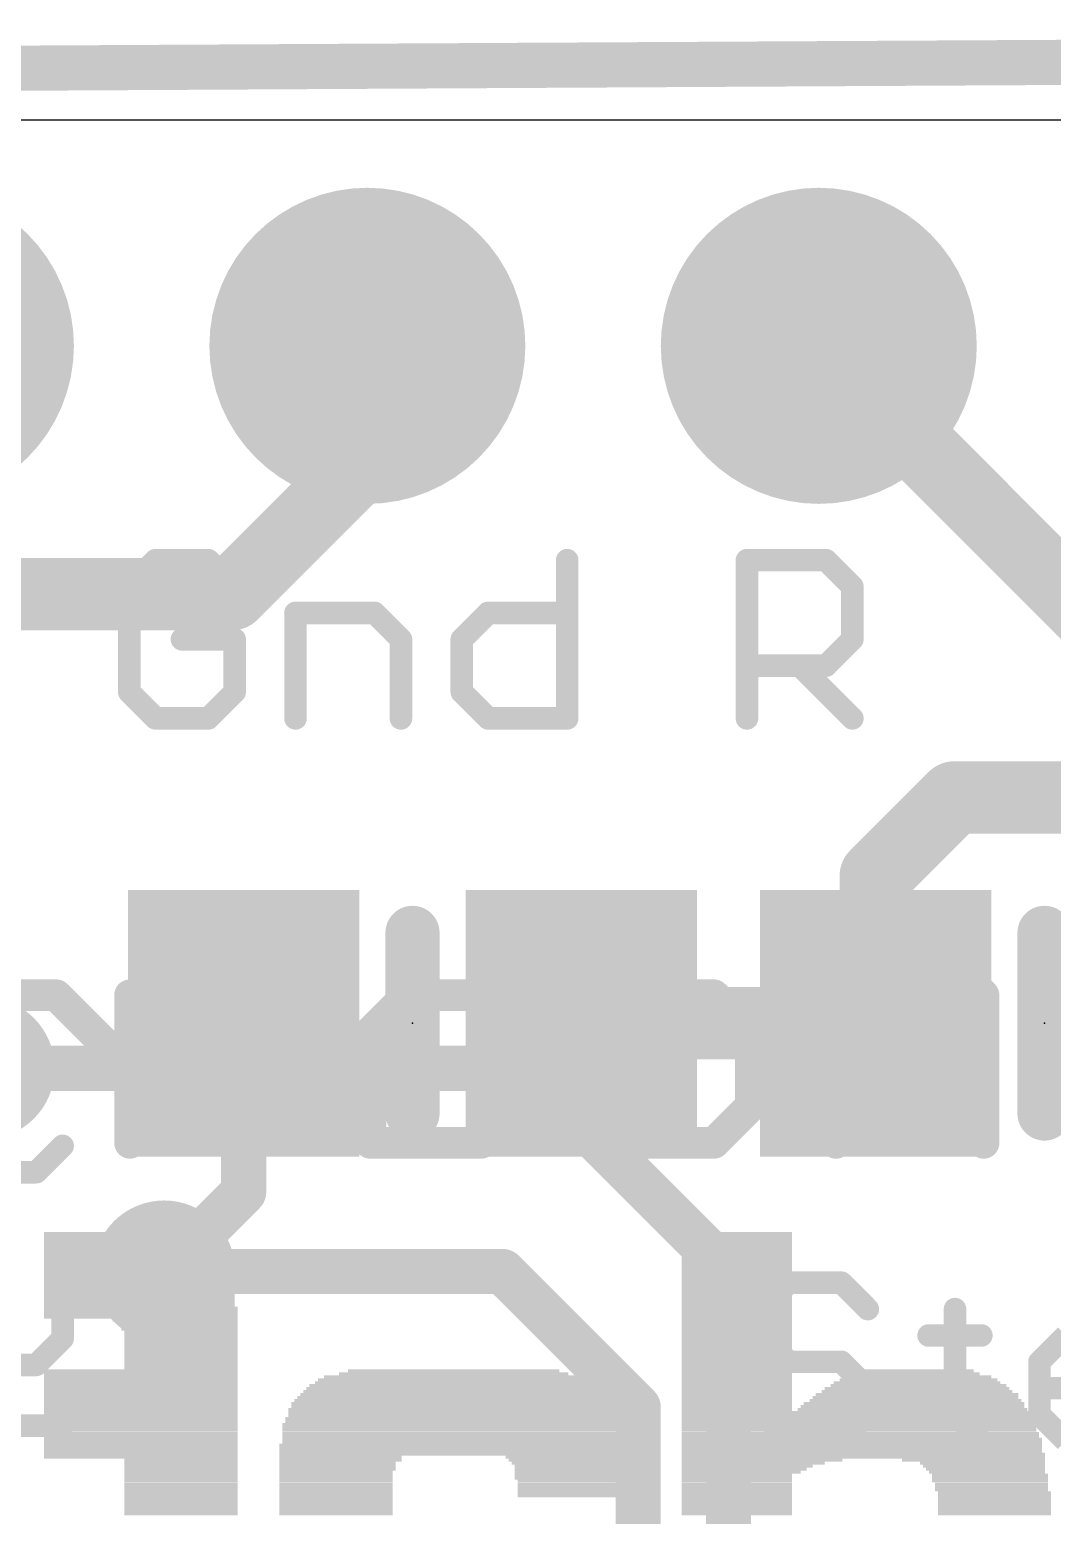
# Model space of a CAD drawing. Extents: x -0.5 to 47.2, y -0.5 to 23.4.
# Drawn here: x 31.12 to 36.87, y 15.01 to 23.37 of the extents above; entities that cross this region are included whole.
import ezdxf

# ---------------------------------------------------------------- set-up
doc = ezdxf.new("R2010")
doc.units = 0
for name, color, linetype in [('1', 12, 'CONTINUOUS'), ('16', 132, 'CONTINUOUS'), ('17', 110, 'CONTINUOUS'), ('18', 110, 'CONTINUOUS'), ('20', 53, 'CONTINUOUS'), ('21', 40, 'CONTINUOUS'), ('22', 6, 'CONTINUOUS'), ('23', 40, 'CONTINUOUS')]:
    doc.layers.add(name, color=color, linetype=linetype)

# ---------------------------------------------------------------- blocks, each defined once
blk = doc.blocks.new('RECT')
blk.add_solid([(-0.5, -0.5), (0.5, -0.5), (-0.5, 0.5), (0.5, 0.5)])
blk = doc.blocks.new('ROUNDP')
at = {"const_width": 0.5}
blk.add_lwpolyline([(0, -0.25, 1), (0, 0.25, 1), (0, -0.25)], format="xyb", dxfattribs=at)
blk = doc.blocks.new('ROUNDV')
at = {"const_width": 0.5}
blk.add_lwpolyline([(0, -0.25, 1), (0, 0.25, 1), (0, -0.25)], format="xyb", dxfattribs=at)

msp = doc.modelspace()

# ---------------------------------------------------------------- linework, layer by layer
at = {"layer": '1'}
for points, const_width in [([(33.02, 20.955), (33.02, 21.59)], 0.4064), ([(35.56, 21.59), (37.338, 19.812)], 0.4064), ([(32.258, 20.193), (33.02, 20.955)], 0.4064), ([(32.258, 20.193), (22.225, 20.193)], 0.4064), ([(35.88, 18.608), (36.322, 19.05)], 0.4064), ([(36.322, 19.05), (38.989, 19.05)], 0.4064), ([(35.88, 17.78), (35.88, 18.608)], 0.4064), ([(35.88, 17.78), (34.224, 17.78)], 0.4064), ([(32.324, 17.78), (32.324, 16.83)], 0.254), ([(32.324, 16.83), (31.877, 16.383)], 0.254)]:
    msp.add_lwpolyline(points, dxfattribs=dict(at, const_width=const_width))
for points, const_width in [([(33.1216, 21.59, 1), (32.9184, 21.59)], 0.2032), ([(35.6318, 21.6618, 1), (35.4882, 21.5182)], 0.2032), ([(33.0918, 20.8832, 1), (32.9482, 21.0268)], 0.2032), ([(32.9184, 20.955, 1), (33.1216, 20.955)], 0.2032), ([(32.258, 20.0914, 1), (32.258, 20.2946)], 0.2032), ([(32.1862, 20.2648, 1), (32.3298, 20.1212)], 0.2032), ([(36.322, 19.1516, 1), (36.322, 18.9484)], 0.2032), ([(36.3938, 18.9782, 1), (36.2502, 19.1218)], 0.2032), ([(35.9816, 18.608, 1), (35.7784, 18.608)], 0.2032), ([(35.8082, 18.6798, 1), (35.9518, 18.5362)], 0.2032), ([(34.224, 17.8816, 1), (34.224, 17.6784)], 0.2032), ([(35.88, 17.6784, 1), (35.88, 17.8816)], 0.2032), ([(32.3875, 17.78, 1), (32.2605, 17.78)], 0.127), ([(35.7784, 17.78, 1), (35.9816, 17.78)], 0.2032), ([(32.2605, 16.83, 1), (32.3875, 16.83)], 0.127), ([(32.3689, 16.7851, 1), (32.2791, 16.8749)], 0.127), ([(31.8321, 16.4279, 1), (31.9219, 16.3381)], 0.127)]:
    msp.add_lwpolyline(points, format="xyb", dxfattribs=dict(at, const_width=const_width))
at = {"layer": '16', "const_width": 0.254}
for points in [[(47.117, 23.241), (-0.381, 22.9764)], [(33.909, 17.526), (30.861, 17.526)], [(35.052, 16.383), (33.909, 17.526)], [(33.782, 16.383), (31.877, 16.383)], [(34.544, 15.621), (33.782, 16.383)], [(35.052, 16.383), (35.052, 8.001)], [(34.544, 6.096), (34.544, 15.621)]]:
    msp.add_lwpolyline(points, dxfattribs=at)
at = {"layer": '16', "const_width": 0.127}
for points in [[(33.9539, 17.5709, 1), (33.8641, 17.4811)], [(33.909, 17.4625, 1), (33.909, 17.5895)], [(31.877, 16.4465, 1), (31.877, 16.3195)], [(33.8269, 16.4279, 1), (33.7371, 16.3381)], [(33.782, 16.3195, 1), (33.782, 16.4465)], [(35.1155, 16.383, 1), (34.9885, 16.383)], [(35.0071, 16.3381, 1), (35.0969, 16.4279)], [(34.6075, 15.621, 1), (34.4805, 15.621)], [(34.4991, 15.5761, 1), (34.5889, 15.6659)]]:
    msp.add_lwpolyline(points, format="xyb", dxfattribs=at)
at = {"layer": '20'}
msp.add_line((45.085, 22.86), (1.905, 22.86), dxfattribs=at)
at = {"layer": '21'}
for points, const_width in [([(31.8285, 20.3843), (31.6802, 20.236)], 0.127), ([(32.1251, 20.3843), (31.8285, 20.3843)], 0.127), ([(32.2734, 20.236), (32.1251, 20.3843)], 0.127), ([(34.1444, 20.3843), (34.1444, 19.4945)], 0.127), ([(35.1557, 19.4945), (35.1557, 20.3843)], 0.127), ([(35.1557, 20.3843), (35.6006, 20.3843)], 0.127), ([(35.6006, 20.3843), (35.7489, 20.236)], 0.127), ([(31.6802, 20.236), (31.6802, 19.6428)], 0.127), ([(35.7489, 20.236), (35.7489, 19.9394)], 0.127), ([(32.6157, 19.4945), (32.6157, 20.0877)], 0.127), ([(32.6157, 20.0877), (33.0606, 20.0877)], 0.127), ([(33.0606, 20.0877), (33.2089, 19.9394)], 0.127), ([(33.5513, 19.9394), (33.6996, 20.0877)], 0.127), ([(33.6996, 20.0877), (34.1444, 20.0877)], 0.127), ([(32.2734, 19.9394), (31.9768, 19.9394)], 0.127), ([(32.2734, 19.6428), (32.2734, 19.9394)], 0.127), ([(33.2089, 19.9394), (33.2089, 19.4945)], 0.127), ([(33.5513, 19.6428), (33.5513, 19.9394)], 0.127), ([(35.7489, 19.9394), (35.6006, 19.7911)], 0.127), ([(35.6006, 19.7911), (35.1557, 19.7911)], 0.127), ([(35.4523, 19.7911), (35.7489, 19.4945)], 0.127), ([(31.6802, 19.6428), (31.8285, 19.4945)], 0.127), ([(32.1251, 19.4945), (32.2734, 19.6428)], 0.127), ([(33.6996, 19.4945), (33.5513, 19.6428)], 0.127), ([(31.8285, 19.4945), (32.1251, 19.4945)], 0.127), ([(34.1444, 19.4945), (33.6996, 19.4945)], 0.127), ([(33.274, 18.288), (33.274, 17.272)], 0.3048), ([(36.83, 18.288), (36.83, 17.272)], 0.3048), ([(31.1572, 16.9418), (31.3055, 17.0901)], 0.127), ([(30.564, 16.9418), (31.1572, 16.9418)], 0.127), ([(31.3055, 16.0063), (31.3055, 16.4512)], 0.127), ([(35.3908, 16.3203), (35.2425, 16.172)], 0.127), ([(35.6874, 16.3203), (35.3908, 16.3203)], 0.127), ([(35.8357, 16.172), (35.6874, 16.3203)], 0.127), ([(35.2425, 16.172), (35.2425, 16.0237)], 0.127), ([(36.3263, 16.172), (36.3263, 15.5788)], 0.127), ([(31.1572, 15.858), (31.3055, 16.0063)], 0.127), ([(35.2425, 16.0237), (35.3908, 15.8754)], 0.127), ([(36.178, 16.0237), (36.4746, 16.0237)], 0.127), ([(36.8017, 15.8754), (36.95, 16.0237)], 0.127), ([(30.8606, 15.858), (31.1572, 15.858)], 0.127), ([(35.3908, 15.8754), (35.6874, 15.8754)], 0.127), ([(35.6874, 15.8754), (35.8357, 15.7271)], 0.127), ([(36.8017, 15.5788), (36.8017, 15.8754)], 0.127), ([(35.8357, 15.7271), (35.8357, 15.5788)], 0.127), ([(37.3949, 15.7271), (36.8017, 15.7271)], 0.127), ([(35.3908, 15.4305), (35.2425, 15.5788)], 0.127), ([(35.8357, 15.5788), (35.6874, 15.4305)], 0.127), ([(36.3263, 15.5788), (36.4746, 15.4305)], 0.127), ([(36.95, 15.4305), (36.8017, 15.5788)], 0.127), ([(30.7123, 15.5157), (31.3055, 15.5157)], 0.127), ([(35.6874, 15.4305), (35.3908, 15.4305)], 0.127)]:
    msp.add_lwpolyline(points, dxfattribs=dict(at, const_width=const_width))
for points, const_width in [([(31.8285, 20.416, 1), (31.8285, 20.3525)], 0.0635), ([(31.851, 20.3618, 1), (31.8061, 20.4067)], 0.0635), ([(32.1476, 20.4067, 1), (32.1026, 20.3618)], 0.0635), ([(32.1251, 20.3525, 1), (32.1251, 20.416)], 0.0635), ([(34.1762, 20.3843, 1), (34.1127, 20.3843)], 0.0635), ([(35.1875, 20.3843, 1), (35.124, 20.3843)], 0.0635), ([(35.1557, 20.416, 1), (35.1557, 20.3525)], 0.0635), ([(35.6231, 20.4067, 1), (35.5782, 20.3618)], 0.0635), ([(35.6006, 20.3525, 1), (35.6006, 20.416)], 0.0635), ([(31.712, 20.236, 1), (31.6485, 20.236)], 0.0635), ([(31.6578, 20.2584, 1), (31.7027, 20.2135)], 0.0635), ([(32.2509, 20.2135, 1), (32.2958, 20.2584)], 0.0635), ([(35.7807, 20.236, 1), (35.7172, 20.236)], 0.0635), ([(35.7265, 20.2135, 1), (35.7714, 20.2584)], 0.0635), ([(32.6157, 20.1194, 1), (32.6157, 20.0559)], 0.0635), ([(32.6475, 20.0877, 1), (32.584, 20.0877)], 0.0635), ([(33.0831, 20.1101, 1), (33.0382, 20.0652)], 0.0635), ([(33.0606, 20.0559, 1), (33.0606, 20.1194)], 0.0635), ([(33.6996, 20.1194, 1), (33.6996, 20.0559)], 0.0635), ([(33.722, 20.0652, 1), (33.6771, 20.1101)], 0.0635), ([(34.1444, 20.0559, 1), (34.1444, 20.1194)], 0.0635), ([(31.9768, 19.9711, 1), (31.9768, 19.9076)], 0.0635), ([(32.3051, 19.9394, 1), (32.2416, 19.9394)], 0.0635), ([(32.2734, 19.9076, 1), (32.2734, 19.9711)], 0.0635), ([(33.2407, 19.9394, 1), (33.1772, 19.9394)], 0.0635), ([(33.1865, 19.9169, 1), (33.2314, 19.9618)], 0.0635), ([(33.583, 19.9394, 1), (33.5195, 19.9394)], 0.0635), ([(33.5288, 19.9618, 1), (33.5737, 19.9169)], 0.0635), ([(35.7172, 19.9394, 1), (35.7807, 19.9394)], 0.0635), ([(35.7714, 19.9169, 1), (35.7265, 19.9618)], 0.0635), ([(35.1557, 19.8228, 1), (35.1557, 19.7593)], 0.0635), ([(35.4748, 19.8135, 1), (35.4299, 19.7686)], 0.0635), ([(35.5782, 19.8135, 1), (35.6231, 19.7686)], 0.0635), ([(35.6006, 19.7593, 1), (35.6006, 19.8228)], 0.0635), ([(31.6485, 19.6428, 1), (31.712, 19.6428)], 0.0635), ([(31.7027, 19.6652, 1), (31.6578, 19.6203)], 0.0635), ([(32.2416, 19.6428, 1), (32.3051, 19.6428)], 0.0635), ([(32.2958, 19.6203, 1), (32.2509, 19.6652)], 0.0635), ([(33.5195, 19.6428, 1), (33.583, 19.6428)], 0.0635), ([(33.5737, 19.6652, 1), (33.5288, 19.6203)], 0.0635), ([(31.8285, 19.5263, 1), (31.8285, 19.4628)], 0.0635), ([(32.1251, 19.4628, 1), (32.1251, 19.5263)], 0.0635), ([(33.6996, 19.5263, 1), (33.6996, 19.4628)], 0.0635), ([(34.1444, 19.4628, 1), (34.1444, 19.5263)], 0.0635), ([(31.8061, 19.472, 1), (31.851, 19.517)], 0.0635), ([(32.1026, 19.517, 1), (32.1476, 19.472)], 0.0635), ([(32.584, 19.4945, 1), (32.6475, 19.4945)], 0.0635), ([(33.1772, 19.4945, 1), (33.2407, 19.4945)], 0.0635), ([(33.6771, 19.472, 1), (33.722, 19.517)], 0.0635), ([(34.1127, 19.4945, 1), (34.1762, 19.4945)], 0.0635), ([(35.124, 19.4945, 1), (35.1875, 19.4945)], 0.0635), ([(35.7265, 19.472, 1), (35.7714, 19.517)], 0.0635), ([(33.3502, 18.288, 1), (33.1978, 18.288)], 0.1524), ([(36.9062, 18.288, 1), (36.7538, 18.288)], 0.1524), ([(33.1978, 17.272, 1), (33.3502, 17.272)], 0.1524), ([(36.7538, 17.272, 1), (36.9062, 17.272)], 0.1524), ([(31.328, 17.0677, 1), (31.283, 17.1126)], 0.0635), ([(31.1348, 16.9643, 1), (31.1797, 16.9194)], 0.0635), ([(31.1572, 16.9101, 1), (31.1572, 16.9736)], 0.0635), ([(31.3373, 16.4512, 1), (31.2738, 16.4512)], 0.0635), ([(35.3908, 16.352, 1), (35.3908, 16.2885)], 0.0635), ([(35.4132, 16.2978, 1), (35.3683, 16.3427)], 0.0635), ([(35.7098, 16.3427, 1), (35.6649, 16.2978)], 0.0635), ([(35.6874, 16.2885, 1), (35.6874, 16.352)], 0.0635), ([(35.2743, 16.172, 1), (35.2107, 16.172)], 0.0635), ([(35.22, 16.1944, 1), (35.265, 16.1495)], 0.0635), ([(35.8132, 16.1495, 1), (35.8581, 16.1944)], 0.0635), ([(36.3581, 16.172, 1), (36.2946, 16.172)], 0.0635), ([(31.328, 15.9839, 1), (31.283, 16.0288)], 0.0635), ([(35.265, 16.0461, 1), (35.22, 16.0012)], 0.0635), ([(35.2107, 16.0237, 1), (35.2743, 16.0237)], 0.0635), ([(36.178, 16.0554, 1), (36.178, 15.9919)], 0.0635), ([(36.4746, 15.9919, 1), (36.4746, 16.0554)], 0.0635), ([(31.2738, 16.0063, 1), (31.3373, 16.0063)], 0.0635), ([(31.1348, 15.8805, 1), (31.1797, 15.8356)], 0.0635), ([(31.1572, 15.8263, 1), (31.1572, 15.8898)], 0.0635), ([(35.3908, 15.9071, 1), (35.3908, 15.8436)], 0.0635), ([(35.3683, 15.8529, 1), (35.4132, 15.8978)], 0.0635), ([(35.7098, 15.8978, 1), (35.6649, 15.8529)], 0.0635), ([(35.6874, 15.8436, 1), (35.6874, 15.9071)], 0.0635), ([(36.8334, 15.8754, 1), (36.7699, 15.8754)], 0.0635), ([(36.7792, 15.8978, 1), (36.8241, 15.8529)], 0.0635), ([(35.8674, 15.7271, 1), (35.8039, 15.7271)], 0.0635), ([(35.8132, 15.7046, 1), (35.8581, 15.7495)], 0.0635), ([(36.8017, 15.7588, 1), (36.8017, 15.6953)], 0.0635), ([(35.265, 15.6012, 1), (35.22, 15.5563)], 0.0635), ([(35.8581, 15.5563, 1), (35.8132, 15.6012)], 0.0635), ([(36.3488, 15.6012, 1), (36.3039, 15.5563)], 0.0635), ([(36.8241, 15.6012, 1), (36.7792, 15.5563)], 0.0635), ([(31.3055, 15.4839, 1), (31.3055, 15.5474)], 0.0635), ([(35.8039, 15.5788, 1), (35.8674, 15.5788)], 0.0635), ([(36.2946, 15.5788, 1), (36.3581, 15.5788)], 0.0635), ([(36.7699, 15.5788, 1), (36.8334, 15.5788)], 0.0635), ([(35.3908, 15.4623, 1), (35.3908, 15.3987)], 0.0635), ([(35.3683, 15.408, 1), (35.4132, 15.453)], 0.0635), ([(35.6649, 15.453, 1), (35.7098, 15.408)], 0.0635), ([(35.6874, 15.3987, 1), (35.6874, 15.4623)], 0.0635), ([(36.4522, 15.408, 1), (36.4971, 15.453)], 0.0635)]:
    msp.add_lwpolyline(points, format="xyb", dxfattribs=dict(at, const_width=const_width))
at = {"layer": '22', "const_width": 0.1778}
for points in [[(32.3503, 18.145), (32.1427, 18.3526)], [(34.3469, 18.3526), (34.3469, 17.1069)], [(36.0719, 18.3526), (35.6567, 17.9373)], [(36.4871, 17.9373), (36.0719, 18.3526)], [(32.3503, 17.1069), (32.3503, 18.145)], [(31.2696, 17.9373), (31.0619, 17.9373)], [(31.6848, 17.5221), (31.2696, 17.9373)], [(31.6848, 17.1069), (31.6848, 17.9373)], [(33.2448, 17.9373), (33.0372, 17.7297)], [(33.66, 17.9373), (33.2448, 17.9373)], [(34.9698, 17.9373), (34.3469, 17.9373)], [(35.1774, 17.7297), (34.9698, 17.9373)], [(35.6567, 17.9373), (35.6567, 17.1069)], [(36.4871, 17.1069), (36.4871, 17.9373)], [(32.5579, 17.7297), (32.1427, 17.7297)], [(33.0372, 17.7297), (33.0372, 17.1069)], [(35.1774, 17.3145), (35.1774, 17.7297)], [(36.4871, 17.7297), (35.6567, 17.7297)], [(33.66, 17.5221), (33.0372, 17.5221)], [(33.8677, 17.3145), (33.66, 17.5221)], [(33.66, 17.1069), (33.8677, 17.3145)], [(34.9698, 17.1069), (35.1774, 17.3145)], [(33.0372, 17.1069), (33.66, 17.1069)], [(34.3469, 17.1069), (34.9698, 17.1069)]]:
    msp.add_lwpolyline(points, dxfattribs=at)
at = {"layer": '22', "const_width": 0.0889}
for points in [[(32.1741, 18.384, 1), (32.1113, 18.3211)], [(34.3914, 18.3526, 1), (34.3025, 18.3526)], [(36.1033, 18.384, 1), (36.0405, 18.3211)], [(36.1033, 18.3211, 1), (36.0405, 18.384)], [(32.3948, 18.145, 1), (32.3059, 18.145)], [(32.3189, 18.1135, 1), (32.3817, 18.1764)], [(31.301, 17.9688, 1), (31.2381, 17.9059)], [(31.2696, 17.8929, 1), (31.2696, 17.9818)], [(31.7292, 17.9373, 1), (31.6403, 17.9373)], [(33.2448, 17.9818, 1), (33.2448, 17.8929)], [(33.2762, 17.9059, 1), (33.2134, 17.9688)], [(33.66, 17.8929, 1), (33.66, 17.9818)], [(34.3469, 17.9818, 1), (34.3469, 17.8929)], [(35.0012, 17.9688, 1), (34.9383, 17.9059)], [(34.9698, 17.8929, 1), (34.9698, 17.9818)], [(35.6252, 17.9688, 1), (35.6881, 17.9059)], [(35.7011, 17.9373, 1), (35.6122, 17.9373)], [(36.5316, 17.9373, 1), (36.4427, 17.9373)], [(36.4557, 17.9059, 1), (36.5185, 17.9688)], [(32.1427, 17.7742, 1), (32.1427, 17.6853)], [(32.5579, 17.6853, 1), (32.5579, 17.7742)], [(33.0058, 17.7612, 1), (33.0686, 17.6983)], [(33.0817, 17.7297, 1), (32.9928, 17.7297)], [(35.2218, 17.7297, 1), (35.1329, 17.7297)], [(35.1459, 17.6983, 1), (35.2088, 17.7612)], [(35.6567, 17.7742, 1), (35.6567, 17.6853)], [(36.4871, 17.6853, 1), (36.4871, 17.7742)], [(31.6533, 17.4907, 1), (31.7162, 17.5535)], [(33.0372, 17.5666, 1), (33.0372, 17.4777)], [(33.6915, 17.5535, 1), (33.6286, 17.4907)], [(33.66, 17.4777, 1), (33.66, 17.5666)], [(33.8991, 17.2831, 1), (33.8362, 17.3459)], [(33.8362, 17.2831, 1), (33.8991, 17.3459)], [(35.2088, 17.2831, 1), (35.1459, 17.3459)], [(35.1329, 17.3145, 1), (35.2218, 17.3145)], [(31.6403, 17.1069, 1), (31.7292, 17.1069)], [(32.3059, 17.1069, 1), (32.3948, 17.1069)], [(33.0372, 17.1514, 1), (33.0372, 17.0624)], [(32.9928, 17.1069, 1), (33.0817, 17.1069)], [(33.6286, 17.1383, 1), (33.6915, 17.0755)], [(33.66, 17.0624, 1), (33.66, 17.1514)], [(34.3469, 17.1514, 1), (34.3469, 17.0624)], [(34.3025, 17.1069, 1), (34.3914, 17.1069)], [(34.9383, 17.1383, 1), (35.0012, 17.0755)], [(34.9698, 17.0624, 1), (34.9698, 17.1514)], [(35.6122, 17.1069, 1), (35.7011, 17.1069)], [(36.4427, 17.1069, 1), (36.5316, 17.1069)]]:
    msp.add_lwpolyline(points, format="xyb", dxfattribs=at)
at = {"layer": '23'}
for p in [(33.274, 17.78), (36.83, 17.78)]:
    msp.add_point(p, dxfattribs=at)

# ---------------------------------------------------------------- block references
at = {"layer": '1', "xscale": 1.3, "yscale": 1.5}
for p in [(32.324, 17.78), (34.224, 17.78), (35.88, 17.78)]:
    msp.add_blockref('RECT', p, dxfattribs=at)
at = {"layer": '17', "xscale": 1.778, "yscale": 1.778, "rotation": 90}
for p in [(30.48, 21.59), (30.48, 21.59), (33.02, 21.59), (33.02, 21.59), (35.56, 21.59), (35.56, 21.59)]:
    msp.add_blockref('ROUNDP', p, dxfattribs=at)
at = {"layer": '18', "xscale": 0.8001, "yscale": 0.8001}
for p in [(30.861, 17.526), (30.861, 17.526), (31.877, 16.383), (31.877, 16.383)]:
    msp.add_blockref('ROUNDV', p, dxfattribs=at)
at = {"layer": '22', "rotation": 180}
for p, xscale, yscale in [((31.5861, 16.5796), 0.7711, 0.0168), ((31.5191, 16.5964), 0.637, 0.0167), ((31.5946, 16.5629), 0.7879, 0.0167), ((31.6197, 16.5461), 0.8382, 0.0168), ((35.0983, 16.5964), 0.6203, 0.0167), ((35.0983, 16.5796), 0.6203, 0.0168), ((35.0983, 16.5629), 0.6203, 0.0167), ((35.0983, 16.5461), 0.6203, 0.0168), ((31.6449, 16.5293), 0.8885, 0.0168), ((31.6449, 16.5126), 0.8885, 0.0167), ((31.6616, 16.4958), 0.922, 0.0168), ((31.67, 16.479), 0.9388, 0.0168), ((31.6784, 16.4623), 0.9555, 0.0167), ((35.0983, 16.5293), 0.6203, 0.0168), ((35.0983, 16.5126), 0.6203, 0.0167), ((35.0983, 16.4958), 0.6203, 0.0168), ((35.0983, 16.479), 0.6203, 0.0168), ((35.0983, 16.4623), 0.6203, 0.0167), ((31.6867, 16.4455), 0.9723, 0.0168), ((31.6952, 16.4287), 0.9891, 0.0168), ((31.7035, 16.412), 1.0058, 0.0167), ((31.7119, 16.3952), 1.0226, 0.0168), ((31.7119, 16.3784), 1.0226, 0.0168), ((35.0983, 16.4455), 0.6203, 0.0168), ((35.0983, 16.4287), 0.6203, 0.0168), ((35.0983, 16.412), 0.6203, 0.0167), ((35.0983, 16.3952), 0.6203, 0.0168), ((35.0983, 16.3784), 0.6203, 0.0168), ((31.7203, 16.3617), 1.0394, 0.0167), ((31.7203, 16.3449), 1.0394, 0.0168), ((31.7203, 16.3282), 1.0394, 0.0167), ((31.7287, 16.3114), 1.0561, 0.0168), ((31.7287, 16.2946), 1.0561, 0.0168), ((35.0983, 16.3617), 0.6203, 0.0167), ((35.0983, 16.3449), 0.6203, 0.0168), ((35.0983, 16.3282), 0.6203, 0.0167), ((35.0983, 16.3114), 0.6203, 0.0168), ((35.0983, 16.2946), 0.6203, 0.0168), ((31.737, 16.2779), 1.0729, 0.0167), ((31.737, 16.2611), 1.0729, 0.0168), ((31.737, 16.2443), 1.0729, 0.0168), ((31.737, 16.2276), 1.0729, 0.0167), ((31.737, 16.2108), 1.0729, 0.0168), ((35.0983, 16.2779), 0.6203, 0.0167), ((35.0983, 16.2611), 0.6203, 0.0168), ((35.0983, 16.2443), 0.6203, 0.0168), ((35.0983, 16.2276), 0.6203, 0.0167), ((35.0983, 16.2108), 0.6203, 0.0168), ((31.737, 16.194), 1.0729, 0.0168), ((31.7455, 16.1773), 1.0897, 0.0167), ((31.7455, 16.1605), 1.0897, 0.0168), ((31.7455, 16.1438), 1.0897, 0.0167), ((31.7455, 16.127), 1.0897, 0.0168), ((35.0983, 16.194), 0.6203, 0.0168), ((35.0983, 16.1773), 0.6203, 0.0167), ((35.0983, 16.1605), 0.6203, 0.0168), ((35.0983, 16.1438), 0.6203, 0.0167), ((35.0983, 16.127), 0.6203, 0.0168), ((31.9383, 16.1102), 0.7041, 0.0168), ((31.9634, 16.0935), 0.6538, 0.0167), ((31.9634, 16.0767), 0.6538, 0.0168), ((31.9634, 16.0599), 0.6538, 0.0168), ((31.9718, 16.0432), 0.6371, 0.0167), ((35.0983, 16.1102), 0.6203, 0.0168), ((35.0983, 16.0935), 0.6203, 0.0167), ((35.0983, 16.0767), 0.6203, 0.0168), ((35.0983, 16.0599), 0.6203, 0.0168), ((35.0983, 16.0432), 0.6203, 0.0167), ((31.9718, 16.0264), 0.6371, 0.0168), ((31.9718, 16.0096), 0.6371, 0.0168), ((31.9718, 15.9929), 0.6371, 0.0167), ((31.9718, 15.9761), 0.6371, 0.0168), ((31.9718, 15.9593), 0.6371, 0.0168), ((35.0983, 16.0264), 0.6203, 0.0168), ((35.0983, 16.0096), 0.6203, 0.0168), ((35.0983, 15.9929), 0.6203, 0.0167), ((35.0983, 15.9761), 0.6203, 0.0168), ((35.0983, 15.9593), 0.6203, 0.0168), ((31.9718, 15.9426), 0.6371, 0.0167), ((31.9718, 15.9258), 0.6371, 0.0168), ((31.9718, 15.9091), 0.6371, 0.0167), ((31.9718, 15.8923), 0.6371, 0.0168), ((31.9718, 15.8755), 0.6371, 0.0168), ((35.0983, 15.9426), 0.6203, 0.0167), ((35.0983, 15.9258), 0.6203, 0.0168), ((35.0983, 15.9091), 0.6203, 0.0167), ((35.0983, 15.8923), 0.6203, 0.0168), ((35.0983, 15.8755), 0.6203, 0.0168), ((31.7455, 15.8252), 1.0897, 0.0168), ((31.7455, 15.8085), 1.0897, 0.0167), ((31.7455, 15.7917), 1.0897, 0.0168), ((31.9718, 15.8588), 0.6371, 0.0167), ((31.9718, 15.842), 0.6371, 0.0168), ((33.4973, 15.7917), 1.4417, 0.0168), ((33.5057, 15.8085), 1.2909, 0.0167), ((33.5057, 15.8252), 1.1903, 0.0168), ((35.0983, 15.8588), 0.6203, 0.0167), ((35.0983, 15.842), 0.6203, 0.0168), ((35.0983, 15.8252), 0.6203, 0.0168), ((35.0983, 15.8085), 0.6203, 0.0167), ((35.0983, 15.7917), 0.6203, 0.0168), ((36.1208, 15.7917), 0.8214, 0.0168), ((36.1125, 15.8085), 0.7041, 0.0167), ((36.1125, 15.8252), 0.6371, 0.0168), ((31.7455, 15.7749), 1.0897, 0.0168), ((31.7455, 15.7582), 1.0897, 0.0167), ((31.7455, 15.7414), 1.0897, 0.0168), ((31.7455, 15.7247), 1.0897, 0.0167), ((31.7455, 15.7079), 1.0897, 0.0168), ((33.4889, 15.7079), 1.6596, 0.0168), ((33.4888, 15.7247), 1.6261, 0.0167), ((33.4973, 15.7414), 1.6093, 0.0168), ((33.4973, 15.7582), 1.5423, 0.0167), ((33.4973, 15.7749), 1.5087, 0.0168), ((35.0983, 15.7749), 0.6203, 0.0168), ((35.0983, 15.7582), 0.6203, 0.0167), ((35.0983, 15.7414), 0.6203, 0.0168), ((35.0983, 15.7247), 0.6203, 0.0167), ((35.0983, 15.7079), 0.6203, 0.0168), ((36.1125, 15.7079), 1.0729, 0.0168), ((36.1125, 15.7247), 1.0393, 0.0167), ((36.1209, 15.7414), 0.9891, 0.0168), ((36.1125, 15.7582), 0.9387, 0.0167), ((36.1209, 15.7749), 0.8885, 0.0168), ((31.7455, 15.6911), 1.0897, 0.0168), ((31.7455, 15.6744), 1.0897, 0.0167), ((31.7455, 15.6576), 1.0897, 0.0168), ((31.7455, 15.6408), 1.0897, 0.0168), ((31.7455, 15.6241), 1.0897, 0.0167), ((33.4889, 15.6408), 1.7938, 0.0168), ((33.4973, 15.6241), 1.8105, 0.0167), ((33.4889, 15.6576), 1.7602, 0.0168), ((33.4888, 15.6744), 1.7267, 0.0167), ((33.4973, 15.6911), 1.7099, 0.0168), ((35.0983, 15.6911), 0.6203, 0.0168), ((35.0983, 15.6744), 0.6203, 0.0167), ((35.0983, 15.6576), 0.6203, 0.0168), ((35.0983, 15.6408), 0.6203, 0.0168), ((35.0983, 15.6241), 0.6203, 0.0167), ((36.0874, 15.6241), 1.2573, 0.0167), ((36.0957, 15.6408), 1.2406, 0.0168), ((36.1041, 15.6576), 1.1903, 0.0168), ((36.1041, 15.6744), 1.1567, 0.0167), ((36.1125, 15.6911), 1.1399, 0.0168), ((31.7455, 15.6073), 1.0897, 0.0168), ((31.7455, 15.5905), 1.0897, 0.0168), ((31.7455, 15.5738), 1.0897, 0.0167), ((31.7455, 15.557), 1.0897, 0.0168), ((31.7455, 15.5402), 1.0897, 0.0168), ((33.4889, 15.557), 1.8608, 0.0168), ((33.4889, 15.5402), 1.8608, 0.0168), ((33.4888, 15.6073), 1.8273, 0.0168), ((33.4888, 15.5905), 1.8273, 0.0168), ((33.4973, 15.5738), 1.8441, 0.0167), ((35.7771, 15.5738), 1.9781, 0.0167), ((35.7771, 15.557), 1.9781, 0.0168), ((35.7688, 15.5905), 1.9614, 0.0168), ((35.0983, 15.6073), 0.6203, 0.0168), ((35.7856, 15.5402), 1.9949, 0.0168), ((36.0873, 15.6073), 1.2908, 0.0168), ((31.7455, 15.5235), 1.0897, 0.0167), ((31.7455, 15.5067), 1.0897, 0.0168), ((31.7455, 15.49), 1.0897, 0.0167), ((31.7455, 15.4732), 1.0897, 0.0168), ((31.7455, 15.4564), 1.0897, 0.0168), ((33.4888, 15.5067), 1.8943, 0.0168), ((33.4888, 15.49), 1.8943, 0.0167), ((33.4888, 15.4732), 1.8943, 0.0168), ((33.4805, 15.5235), 1.8776, 0.0167), ((33.4973, 15.4564), 1.9111, 0.0168), ((35.794, 15.4732), 2.0117, 0.0168), ((35.794, 15.4564), 2.0117, 0.0168), ((35.7856, 15.5235), 1.9949, 0.0167), ((35.7856, 15.5067), 1.9949, 0.0168), ((35.7856, 15.49), 1.9949, 0.0167), ((31.7455, 15.4397), 1.0897, 0.0167), ((31.7455, 15.4229), 1.0897, 0.0168), ((31.7455, 15.4061), 1.0897, 0.0168), ((31.7455, 15.3894), 1.0897, 0.0167), ((31.7455, 15.3726), 1.0897, 0.0168), ((33.4889, 15.4061), 1.9278, 0.0168), ((33.4889, 15.3894), 1.9278, 0.0167), ((33.4889, 15.3726), 1.9278, 0.0168), ((33.4973, 15.4397), 1.9111, 0.0167), ((33.4973, 15.4229), 1.9111, 0.0168), ((35.8023, 15.4397), 2.0284, 0.0167), ((35.8023, 15.4229), 2.0284, 0.0168), ((35.8023, 15.4061), 2.0284, 0.0168), ((35.8023, 15.3894), 2.0284, 0.0167), ((35.8023, 15.3726), 2.0284, 0.0168), ((31.7455, 15.3558), 1.0897, 0.0168), ((31.7455, 15.3391), 1.0897, 0.0167), ((31.9718, 15.3223), 0.6371, 0.0168), ((31.9718, 15.3056), 0.6371, 0.0167), ((31.9718, 15.2888), 0.6371, 0.0168), ((32.8518, 15.3056), 0.6537, 0.0167), ((32.8518, 15.2888), 0.6537, 0.0168), ((33.4889, 15.3558), 1.9278, 0.0168), ((32.8687, 15.3391), 0.6873, 0.0167), ((32.8687, 15.3223), 0.6873, 0.0168), ((34.1259, 15.3391), 0.6538, 0.0167), ((34.1343, 15.3223), 0.637, 0.0168), ((34.1427, 15.3056), 0.6203, 0.0167), ((34.1511, 15.2888), 0.6035, 0.0168), ((35.1904, 15.3056), 0.8047, 0.0167), ((35.8107, 15.3558), 2.0452, 0.0168), ((35.8107, 15.3391), 2.0452, 0.0167), ((35.2407, 15.3223), 0.9052, 0.0168), ((35.1569, 15.2888), 0.7376, 0.0168), ((36.431, 15.3223), 0.8047, 0.0168), ((36.4813, 15.3056), 0.7041, 0.0167), ((36.4897, 15.2888), 0.6873, 0.0168), ((31.9718, 15.272), 0.6371, 0.0168), ((31.9718, 15.2553), 0.6371, 0.0167), ((31.9718, 15.2385), 0.6371, 0.0168), ((31.9718, 15.2217), 0.6371, 0.0168), ((31.9718, 15.205), 0.6371, 0.0167), ((32.8518, 15.272), 0.6537, 0.0168), ((32.8435, 15.2553), 0.637, 0.0167), ((32.8435, 15.2385), 0.637, 0.0168), ((32.8435, 15.2217), 0.637, 0.0168), ((32.8435, 15.205), 0.637, 0.0167), ((34.1594, 15.272), 0.6203, 0.0168), ((34.1594, 15.2553), 0.6203, 0.0167), ((34.1594, 15.2385), 0.6203, 0.0168), ((34.1594, 15.2217), 0.6203, 0.0168), ((34.1679, 15.205), 0.6035, 0.0167), ((35.1401, 15.272), 0.7041, 0.0168), ((35.1234, 15.2553), 0.6706, 0.0167), ((35.0983, 15.2385), 0.6203, 0.0168), ((35.0983, 15.2217), 0.6203, 0.0168), ((35.0983, 15.205), 0.6203, 0.0167), ((36.498, 15.272), 0.6706, 0.0168), ((36.5064, 15.2553), 0.6538, 0.0167), ((36.5232, 15.2385), 0.6538, 0.0168), ((36.5232, 15.2217), 0.6538, 0.0168), ((36.5232, 15.205), 0.6538, 0.0167), ((31.9718, 15.1882), 0.6371, 0.0168), ((31.9718, 15.1714), 0.6371, 0.0168), ((31.9718, 15.1547), 0.6371, 0.0167), ((31.9718, 15.1379), 0.6371, 0.0168), ((31.9718, 15.1211), 0.6371, 0.0168), ((32.8435, 15.1882), 0.637, 0.0168), ((32.8435, 15.1714), 0.637, 0.0168), ((32.8435, 15.1547), 0.637, 0.0167), ((32.8435, 15.1379), 0.637, 0.0168), ((32.8435, 15.1211), 0.637, 0.0168), ((34.1679, 15.1882), 0.6035, 0.0168), ((34.1679, 15.1714), 0.6035, 0.0168), ((34.1679, 15.1547), 0.6035, 0.0167), ((34.1679, 15.1379), 0.6035, 0.0168), ((34.1679, 15.1211), 0.6035, 0.0168), ((35.0983, 15.1882), 0.6203, 0.0168), ((35.0983, 15.1714), 0.6203, 0.0168), ((35.0983, 15.1547), 0.6203, 0.0167), ((35.0983, 15.1379), 0.6203, 0.0168), ((35.0983, 15.1211), 0.6203, 0.0168), ((36.5316, 15.1882), 0.6371, 0.0168), ((36.5316, 15.1714), 0.6371, 0.0168), ((36.5316, 15.1547), 0.6371, 0.0167), ((36.5483, 15.1379), 0.637, 0.0168), ((36.5483, 15.1211), 0.637, 0.0168), ((31.9718, 15.1044), 0.6371, 0.0167), ((31.9718, 15.0876), 0.6371, 0.0168), ((31.9718, 15.0709), 0.6371, 0.0167), ((31.9718, 15.0541), 0.6371, 0.0168), ((31.9718, 15.0373), 0.6371, 0.0168), ((32.8435, 15.1044), 0.637, 0.0167), ((32.8435, 15.0876), 0.637, 0.0168), ((32.8435, 15.0709), 0.637, 0.0167), ((32.8435, 15.0541), 0.637, 0.0168), ((32.8435, 15.0373), 0.637, 0.0168), ((35.0983, 15.1044), 0.6203, 0.0167), ((35.0983, 15.0876), 0.6203, 0.0168), ((35.0983, 15.0709), 0.6203, 0.0167), ((35.0983, 15.0541), 0.6203, 0.0168), ((35.0983, 15.0373), 0.6203, 0.0168), ((36.5483, 15.1044), 0.637, 0.0167), ((36.5483, 15.0876), 0.637, 0.0168), ((36.5483, 15.0709), 0.637, 0.0167), ((36.5483, 15.0541), 0.637, 0.0168), ((36.5483, 15.0373), 0.637, 0.0168), ((31.9718, 15.0206), 0.6371, 0.0167), ((32.8435, 15.0206), 0.637, 0.0167), ((35.0983, 15.0206), 0.6203, 0.0167), ((36.5483, 15.0206), 0.637, 0.0167)]:
    msp.add_blockref('RECT', p, dxfattribs=dict(at, xscale=xscale, yscale=yscale))

doc.saveas('drawing.dxf')
